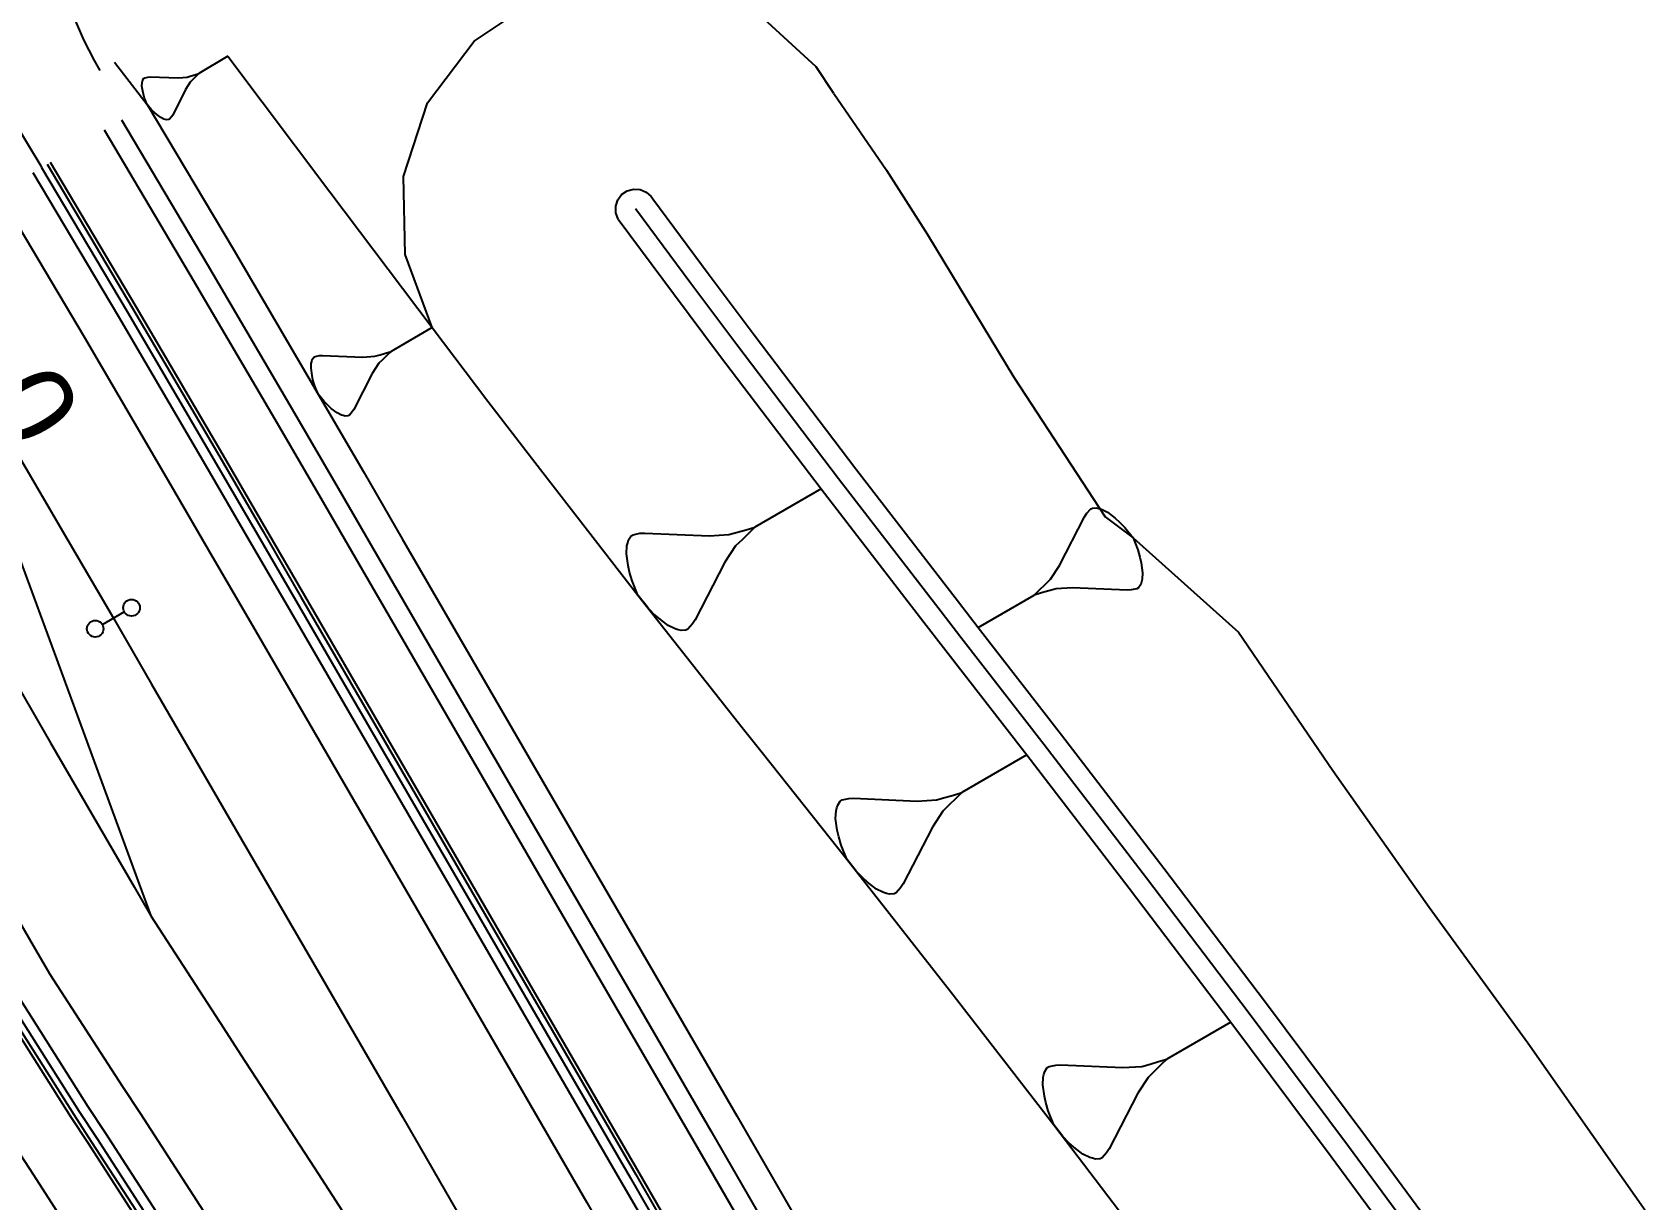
# Model space of a CAD drawing. Extents: x 385876 to 386141, y 802931 to 803234.
# Drawn here: x 385936.35 to 385984.73, y 803000.34 to 803035.35 of the extents above; entities that cross this region are included whole.
import ezdxf
from ezdxf.enums import TextEntityAlignment as Align

# ---------------------------------------------------------------- set-up
doc = ezdxf.new("R2010")
doc.units = 0
doc.layers.get('0').update_dxf_attribs({"linetype": 'CONTINUOUS'})
doc.styles.add('ARIAL', font='ARIAL.FON')

msp = doc.modelspace()

# ---------------------------------------------------------------- linework, layer by layer
at = {"color": 7}
for p, q in [((385942.2101, 803034.6313), (385941.3389, 803034.1114)), ((385939.6531, 803033.8818), (385939.6631, 803033.9216)), ((385939.6631, 803033.9216), (385939.6981, 803033.9762)), ((385939.6981, 803033.9762), (385939.723, 803033.991)), ((385939.723, 803033.991), (385939.8125, 803034.0107)), ((385939.8125, 803034.0107), (385939.8771, 803034.0155)), ((385939.8771, 803034.0155), (385940.7371, 803033.9886)), ((385940.7371, 803033.9886), (385940.9956, 803034.0078)), ((385940.9956, 803034.0078), (385941.1101, 803034.0424)), ((385941.1695, 803033.9428), (385941.0848, 803033.8585)), ((385941.1101, 803034.0424), (385941.2245, 803034.0769)), ((385941.2542, 803034.0271), (385941.1695, 803033.9428)), ((385941.2245, 803034.0769), (385941.3389, 803034.1114)), ((385941.3389, 803034.1114), (385941.2542, 803034.0271)), ((385939.6378, 803033.7377), (385939.6431, 803033.8421)), ((385939.6623, 803033.5835), (385939.6378, 803033.7377)), ((385939.6431, 803033.8421), (385939.6531, 803033.8818)), ((385939.682, 803033.494), (385939.6623, 803033.5835)), ((385939.7165, 803033.3796), (385939.682, 803033.494)), ((385940.945, 803033.6401), (385940.5604, 803032.8705)), ((385941.0848, 803033.8585), (385940.945, 803033.6401)), ((385939.7956, 803033.1905), (385939.7165, 803033.3796)), ((385939.9245, 803033.0311), (385939.7956, 803033.1905)), ((385940.0088, 803032.9464), (385939.9245, 803033.0311)), ((385940.0782, 803032.8866), (385940.0088, 803032.9464)), ((385940.2023, 803032.7918), (385940.0782, 803032.8866)), ((385940.2966, 803032.7468), (385940.2023, 803032.7918)), ((385940.3364, 803032.7368), (385940.2966, 803032.7468)), ((385940.3761, 803032.7268), (385940.3364, 803032.7368)), ((385940.4407, 803032.7316), (385940.3761, 803032.7268)), ((385940.4656, 803032.7464), (385940.4407, 803032.7316)), ((385940.5255, 803032.8159), (385940.4656, 803032.7464)), ((385940.5604, 803032.8705), (385940.5255, 803032.8159)), ((385948.3389, 803026.4963), (385947.1056, 803025.777)), ((385946.6211, 803025.6361), (385946.7826, 803025.6831)), ((385946.7826, 803025.6831), (385946.9441, 803025.73)), ((385946.9441, 803025.73), (385947.1056, 803025.777)), ((385947.1056, 803025.777), (385946.9852, 803025.6596)), ((385944.7066, 803025.2751), (385944.7155, 803025.4219)), ((385944.7389, 803025.0578), (385944.7066, 803025.2751)), ((385944.7155, 803025.4219), (385944.7301, 803025.4777)), ((385944.7301, 803025.4777), (385944.7448, 803025.5335)), ((385944.7448, 803025.5335), (385944.7948, 803025.6098)), ((385944.7948, 803025.6098), (385944.83, 803025.6304)), ((385944.83, 803025.6304), (385944.9563, 803025.6568)), ((385944.9563, 803025.6568), (385945.0473, 803025.6626)), ((385945.0473, 803025.6626), (385946.257, 803025.6126)), ((385946.257, 803025.6126), (385946.6211, 803025.6361)), ((385946.7444, 803025.4247), (385946.5447, 803025.1193)), ((385946.8648, 803025.5421), (385946.7444, 803025.4247)), ((385946.9852, 803025.6596), (385946.8648, 803025.5421)), ((385944.7653, 803024.9315), (385944.7389, 803025.0578)), ((385944.8123, 803024.77), (385944.7653, 803024.9315)), ((385944.9209, 803024.5028), (385944.8123, 803024.77)), ((385946.5447, 803025.1193), (385945.9926, 803024.0417)), ((385945.1, 803024.2767), (385944.9209, 803024.5028)), ((385945.2175, 803024.1563), (385945.1, 803024.2767)), ((385945.3144, 803024.0712), (385945.2175, 803024.1563)), ((385945.4876, 803023.9361), (385945.3144, 803024.0712)), ((385945.6197, 803023.8715), (385945.4876, 803023.9361)), ((385945.6755, 803023.8568), (385945.6197, 803023.8715)), ((385945.7313, 803023.8421), (385945.6755, 803023.8568)), ((385945.8223, 803023.848), (385945.7313, 803023.8421)), ((385945.8576, 803023.8685), (385945.8223, 803023.848)), ((385945.9427, 803023.9654), (385945.8576, 803023.8685)), ((385945.9926, 803024.0417), (385945.9427, 803023.9654)), ((385960.0026, 803021.6587), (385958.0194, 803020.5092)), ((385967.906, 803020.8216), (385967.9739, 803020.9249)), ((385967.9739, 803020.9249), (385968.0897, 803021.056)), ((385968.0897, 803021.056), (385968.1376, 803021.0837)), ((385968.1376, 803021.0837), (385968.261, 803021.0913)), ((385968.261, 803021.0913), (385968.3366, 803021.0712)), ((385968.3366, 803021.0712), (385968.4122, 803021.0511)), ((385968.4122, 803021.0511), (385968.5911, 803020.963)), ((385968.5911, 803020.963), (385968.8255, 803020.7792)), ((385957.2409, 803020.2851), (385957.5004, 803020.3598)), ((385957.5004, 803020.3598), (385957.7599, 803020.4345)), ((385957.7599, 803020.4345), (385958.0194, 803020.5092)), ((385958.0194, 803020.5092), (385957.8256, 803020.3211)), ((385967.1535, 803019.3627), (385967.906, 803020.8216)), ((385968.8255, 803020.7792), (385968.9565, 803020.6634)), ((385968.9565, 803020.6634), (385969.1153, 803020.4998)), ((385969.1153, 803020.4998), (385969.3573, 803020.1926)), ((385954.1655, 803019.7138), (385954.1803, 803019.9494)), ((385954.1803, 803019.9494), (385954.2042, 803020.0389)), ((385954.2042, 803020.0389), (385954.228, 803020.1285)), ((385954.228, 803020.1285), (385954.3085, 803020.2508)), ((385954.3085, 803020.2508), (385954.3651, 803020.2836)), ((385954.3651, 803020.2836), (385954.568, 803020.3255)), ((385954.568, 803020.3255), (385954.7141, 803020.3345)), ((385954.7141, 803020.3345), (385956.6562, 803020.249)), ((385956.6562, 803020.249), (385957.2409, 803020.2851)), ((385957.438, 803019.9451), (385957.116, 803019.4557)), ((385957.6318, 803020.1331), (385957.438, 803019.9451)), ((385957.8256, 803020.3211), (385957.6318, 803020.1331)), ((385969.3573, 803020.1926), (385969.5036, 803019.8299)), ((385954.2164, 803019.3648), (385954.1655, 803019.7138)), ((385957.116, 803019.4557), (385956.2249, 803017.728)), ((385969.5036, 803019.8299), (385969.5666, 803019.6108)), ((385969.5666, 803019.6108), (385969.602, 803019.4395)), ((385969.602, 803019.4395), (385969.645, 803019.1448)), ((385954.2583, 803019.1619), (385954.2164, 803019.3648)), ((385954.333, 803018.9024), (385954.2583, 803019.1619)), ((385954.5062, 803018.4729), (385954.333, 803018.9024)), ((385966.718, 803018.7906), (385966.8816, 803018.9494)), ((385966.8816, 803018.9494), (385967.1535, 803019.3627)), ((385969.6325, 803018.9457), (385969.6124, 803018.8702)), ((385969.645, 803019.1448), (385969.6325, 803018.9457)), ((385954.7928, 803018.1091), (385954.5062, 803018.4729)), ((385964.7159, 803017.5024), (385966.3906, 803018.4731)), ((385966.3906, 803018.4731), (385966.5543, 803018.6319)), ((385966.6098, 803018.5362), (385966.3906, 803018.4731)), ((385966.5543, 803018.6319), (385966.718, 803018.7906)), ((385966.8289, 803018.5993), (385966.6098, 803018.5362)), ((385967.048, 803018.6623), (385966.8289, 803018.5993)), ((385967.5417, 803018.6928), (385967.048, 803018.6623)), ((385969.1817, 803018.6206), (385967.5417, 803018.6928)), ((385969.3051, 803018.6282), (385969.1817, 803018.6206)), ((385969.4764, 803018.6635), (385969.3051, 803018.6282)), ((385969.5243, 803018.6913), (385969.4764, 803018.6635)), ((385969.5922, 803018.7946), (385969.5243, 803018.6913)), ((385969.6124, 803018.8702), (385969.5922, 803018.7946)), ((385954.9808, 803017.9153), (385954.7928, 803018.1091)), ((385955.136, 803017.7782), (385954.9808, 803017.9153)), ((385955.4136, 803017.5605), (385955.136, 803017.7782)), ((385955.6254, 803017.4562), (385955.4136, 803017.5605)), ((385955.7149, 803017.4324), (385955.6254, 803017.4562)), ((385956.0073, 803017.4504), (385955.9506, 803017.4176)), ((385956.1444, 803017.6056), (385956.0073, 803017.4504)), ((385956.2249, 803017.728), (385956.1444, 803017.6056)), ((385955.8044, 803017.4086), (385955.7149, 803017.4324)), ((385955.9506, 803017.4176), (385955.8044, 803017.4086)), ((385966.1776, 803013.6794), (385964.228, 803012.5494)), ((385960.4773, 803012.0871), (385960.5008, 803012.1751)), ((385960.5008, 803012.1751), (385960.5799, 803012.2954)), ((385960.5799, 803012.2954), (385960.6356, 803012.3277)), ((385960.6356, 803012.3277), (385960.835, 803012.3688)), ((385960.835, 803012.3688), (385960.9787, 803012.3777)), ((385960.9787, 803012.3777), (385962.8879, 803012.2936)), ((385962.8879, 803012.2936), (385963.4627, 803012.3291)), ((385963.4627, 803012.3291), (385963.7178, 803012.4025)), ((385963.8469, 803012.1797), (385963.6564, 803011.9949)), ((385963.7178, 803012.4025), (385963.9729, 803012.476)), ((385964.0375, 803012.3646), (385963.8469, 803012.1797)), ((385963.9729, 803012.476), (385964.228, 803012.5494)), ((385964.228, 803012.5494), (385964.0375, 803012.3646)), ((385960.4394, 803011.7675), (385960.4539, 803011.9991)), ((385960.4894, 803011.4244), (385960.4394, 803011.7675)), ((385960.4539, 803011.9991), (385960.4773, 803012.0871)), ((385963.6564, 803011.9949), (385963.3399, 803011.5137)), ((385960.5306, 803011.225), (385960.4894, 803011.4244)), ((385960.604, 803010.9699), (385960.5306, 803011.225)), ((385963.3399, 803011.5137), (385962.4639, 803009.8153)), ((385960.7743, 803010.5476), (385960.604, 803010.9699)), ((385961.056, 803010.19), (385960.7743, 803010.5476)), ((385961.2409, 803009.9995), (385961.056, 803010.19)), ((385961.3934, 803009.8646), (385961.2409, 803009.9995)), ((385961.6663, 803009.6507), (385961.3934, 803009.8646)), ((385962.4639, 803009.8153), (385962.3847, 803009.695)), ((385961.8745, 803009.5481), (385961.6663, 803009.6507)), ((385961.9625, 803009.5247), (385961.8745, 803009.5481)), ((385962.0505, 803009.5013), (385961.9625, 803009.5247)), ((385962.1942, 803009.5102), (385962.0505, 803009.5013)), ((385962.2499, 803009.5425), (385962.1942, 803009.5102)), ((385962.3847, 803009.695), (385962.2499, 803009.5425)), ((385972.2889, 803005.6632), (385970.3728, 803004.5527)), ((385967.0382, 803004.3752), (385967.1794, 803004.3839)), ((385967.1794, 803004.3839), (385969.0558, 803004.3013)), ((385969.6206, 803004.3361), (385969.8714, 803004.4083)), ((385969.8714, 803004.4083), (385970.1221, 803004.4805)), ((385970.1221, 803004.4805), (385970.3728, 803004.5527)), ((385970.3728, 803004.5527), (385970.1855, 803004.371)), ((385966.6494, 803003.7842), (385966.6637, 803004.0119)), ((385966.6637, 803004.0119), (385966.6867, 803004.0984)), ((385966.6867, 803004.0984), (385966.7097, 803004.1848)), ((385966.7097, 803004.1848), (385966.7875, 803004.303)), ((385966.7875, 803004.303), (385966.8423, 803004.3348)), ((385966.8423, 803004.3348), (385967.0382, 803004.3752)), ((385969.0558, 803004.3013), (385969.6206, 803004.3361)), ((385969.811, 803004.0077), (385969.5, 803003.5348)), ((385969.9983, 803004.1893), (385969.811, 803004.0077)), ((385970.1855, 803004.371), (385969.9983, 803004.1893)), ((385966.6986, 803003.447), (385966.6494, 803003.7842)), ((385966.739, 803003.251), (385966.6986, 803003.447)), ((385969.5, 803003.5348), (385968.639, 803001.8656)), ((385966.8112, 803003.0003), (385966.739, 803003.251)), ((385966.9786, 803002.5854), (385966.8112, 803003.0003)), ((385967.2554, 803002.2339), (385966.9786, 803002.5854)), ((385967.4371, 803002.0466), (385967.2554, 803002.2339)), ((385967.587, 803001.9141), (385967.4371, 803002.0466)), ((385967.8552, 803001.7039), (385967.587, 803001.9141)), ((385968.0599, 803001.6031), (385967.8552, 803001.7039)), ((385968.1463, 803001.5801), (385968.0599, 803001.6031)), ((385968.2328, 803001.5571), (385968.1463, 803001.5801)), ((385968.374, 803001.5658), (385968.2328, 803001.5571)), ((385968.4288, 803001.5975), (385968.374, 803001.5658)), ((385968.5613, 803001.7474), (385968.4288, 803001.5975)), ((385968.639, 803001.8656), (385968.5613, 803001.7474))]:
    msp.add_line(p, q, dxfattribs=at)
at = {"color": 1}
msp.add_line((385938.4501, 803017.5875), (385939.1075, 803017.9685), dxfattribs=at)
at = {"color": 7, "linetype": 'CONTINUOUS'}
for points in [[(385900, 803068.9086), (385900.575, 803067.8273), (385902.9288, 803063.401), (385904.8118, 803059.8599), (385905.3443, 803059.0135), (385908.0067, 803054.7812), (385910.6691, 803050.549), (385913.3315, 803046.3168), (385914.1165, 803045.069), (385915.9755, 803042.1022), (385918.5939, 803037.8838), (385921.1912, 803033.6523), (385923.7672, 803029.4079), (385926.322, 803025.1506), (385928.8555, 803020.8807), (385931.3677, 803016.5981), (385932.7226, 803014.2677), (385933.8686, 803012.2905), (385936.3759, 803007.9646), (385936.8774, 803007.0994), (385939.0562, 803003.7389), (385939.5789, 803002.9329), (385941.4805, 803000)], [(385927.1661, 803037.2991), (385929.7604, 803033.0248), (385932.3332, 803028.7376), (385934.8845, 803024.4375), (385937.4144, 803020.1247), (385938.7788, 803017.778), (385939.9249, 803015.8007), (385942.4322, 803011.4748), (385944.9395, 803007.1489), (385945.4206, 803006.3188), (385947.4468, 803002.823), (385949.083, 803000)], [(385938.3873, 803034.2017), (385938.2123, 803034.5052), (385937.8935, 803035.1283), (385937.617, 803035.7712)], [(385938.8165, 803034.4587), (385939.7956, 803033.1905), (385942.3691, 803028.8531), (385944.9209, 803024.5028), (385946.2972, 803022.1357), (385947.4433, 803020.1584), (385949.9506, 803015.8325), (385952.4579, 803011.5066), (385952.939, 803010.6765), (385954.9652, 803007.1807), (385957.4725, 803002.8548), (385959.1271, 803000)], [(385942.2101, 803034.6313), (385945.2663, 803030.5623), (385948.3389, 803026.4963), (385950.014, 803024.2899), (385951.4151, 803022.4604), (385954.5062, 803018.4729), (385957.6328, 803014.5059), (385958.2367, 803013.7471), (385960.7743, 803010.5476), (385963.89, 803006.5743), (385966.9786, 803002.5854), (385968.9551, 803000)], [(385960.383, 803033.5208), (385961.9637, 803031.216), (385963.1943, 803029.2877), (385965.7819, 803025.0083), (385968.519, 803020.8156), (385969.3573, 803020.1926), (385972.5231, 803017.3573), (385975.3476, 803013.2152), (385978.2403, 803009.1127), (385981.1984, 803005.0481), (385984.0746, 803000.936), (385984.7331, 803000)], [(385934.5266, 803031.8897), (385935.3388, 803030.531), (385937.899, 803026.2159), (385940.4377, 803021.8881), (385941.807, 803019.5331), (385942.953, 803017.5558), (385945.4603, 803013.2299), (385947.9676, 803008.904), (385948.4487, 803008.0739), (385950.4749, 803004.5781), (385952.9822, 803000.2522), (385953.1284, 803000)], [(385936.3692, 803031.1459), (385938.9326, 803026.8257), (385941.4743, 803022.4926), (385942.8452, 803020.1348), (385943.9912, 803018.1575), (385946.4985, 803013.8316), (385949.0058, 803009.5057), (385949.4869, 803008.6757), (385951.5131, 803005.1798), (385954.0204, 803000.8539), (385954.5154, 803000)], [(385936.79, 803031.397), (385939.3546, 803027.0746), (385941.8976, 803022.7395), (385943.2691, 803020.3805), (385944.4151, 803018.4033), (385946.9224, 803014.0774), (385949.4298, 803009.7515), (385949.9109, 803008.9214), (385951.9371, 803005.4256), (385954.4444, 803001.0997), (385955.0817, 803000)], [(385936.8845, 803031.4534), (385939.4494, 803027.1305), (385941.9926, 803022.7949), (385943.3643, 803020.4357), (385944.5103, 803018.4584), (385947.0176, 803014.1325), (385949.5249, 803009.8066), (385950.006, 803008.9765), (385952.0322, 803005.4807), (385954.5395, 803001.1548), (385955.2089, 803000)], [(385927.2783, 803030.3629), (385929.3276, 803026.9441), (385931.87, 803022.6591), (385934.391, 803018.3614), (385935.7507, 803016.0229), (385936.8967, 803014.0456), (385939.404, 803009.7197), (385939.9055, 803008.8545)], [(385977.2497, 803000), (385975.823, 803001.9325), (385972.808, 803005.9641), (385969.7659, 803009.98), (385966.6967, 803013.9803), (385964.1968, 803017.2015), (385963.6017, 803017.9656), (385960.5217, 803021.9595), (385957.4771, 803025.974), (385956.0973, 803027.8158), (385954.4378, 803030.0534)], [(385953.9195, 803029.7511), (385955.5782, 803027.5149), (385956.958, 803025.6731), (385960.0026, 803021.6587), (385963.0826, 803017.6647), (385963.6777, 803016.9007), (385966.1776, 803013.6794), (385969.2468, 803009.6792), (385972.2889, 803005.6632), (385975.3039, 803001.6316), (385976.5085, 803000)], [(385922.7398, 803028.7878), (385925.2916, 803024.5357), (385927.822, 803020.2709), (385930.3311, 803015.9935), (385931.6843, 803013.666), (385932.8304, 803011.6887), (385935.3377, 803007.3628), (385938.018, 803003.1372), (385938.5406, 803002.3312), (385940.0522, 803000)], [(385922.2261, 803028.4778), (385924.7763, 803024.2283), (385927.3052, 803019.966), (385929.8128, 803015.6912), (385931.1652, 803013.3651), (385932.3113, 803011.3878), (385934.8186, 803007.0619), (385937.4989, 803002.8363), (385938.0215, 803002.0303), (385939.338, 803000)], [(385922.3203, 803028.5346), (385924.8708, 803024.2846), (385927.4, 803020.0219), (385929.9078, 803015.7466), (385931.2604, 803013.4203), (385932.4064, 803011.443), (385934.9137, 803007.1171), (385937.5941, 803002.8915), (385938.1167, 803002.0855), (385939.4689, 803000)], [(385932.8452, 803027.8786), (385934.2816, 803024.0818), (385936.0539, 803019.3312), (385937.0052, 803016.7499), (385937.8052, 803014.5721), (385939.5554, 803009.8074), (385939.9055, 803008.8545), (385942.0844, 803005.4941), (385942.607, 803004.688), (385944.808, 803001.2935), (385945.6467, 803000)]]:
    msp.add_lwpolyline(points, dxfattribs=at)
at = {"color": 2, "linetype": 'CONTINUOUS'}
for points in [[(385900, 803065.7223), (385901.6591, 803062.6023), (385904.0747, 803058.2147), (385906.737, 803053.9825), (385909.3994, 803049.7503), (385912.0618, 803045.5181), (385912.8468, 803044.2703), (385914.7031, 803041.308), (385917.3175, 803037.0959), (385919.9108, 803032.8708), (385922.4574, 803028.6752), (385922.483, 803028.6328), (385925.0339, 803024.382), (385927.5636, 803020.1185), (385930.0719, 803015.8424), (385931.4248, 803013.5155), (385932.5708, 803011.5383), (385935.0781, 803007.2124), (385937.7585, 803002.9868), (385938.2811, 803002.1807), (385939.6951, 803000)], [(385935.8135, 803032.6603), (385936.6011, 803031.3428), (385936.6269, 803031.2997), (385939.191, 803026.9781), (385941.7335, 803022.6438), (385943.1047, 803020.2853), (385944.2508, 803018.308), (385946.7581, 803013.9821), (385949.2654, 803009.6562), (385949.7465, 803008.8261), (385951.7727, 803005.3303), (385954.28, 803001.0044), (385954.8621, 803000)]]:
    msp.add_lwpolyline(points, dxfattribs=at)
at = {"color": 3, "linetype": 'CONTINUOUS'}
msp.add_lwpolyline([(385927.1661, 803037.2991), (385929.7604, 803033.0248), (385932.3332, 803028.7376), (385934.8845, 803024.4375), (385937.4144, 803020.1247), (385938.7788, 803017.778), (385939.9249, 803015.8007), (385942.4322, 803011.4748), (385944.9395, 803007.1489), (385945.4206, 803006.3188), (385947.4468, 803002.823), (385949.083, 803000)], dxfattribs=at)
at = {"color": 252, "linetype": 'CONTINUOUS'}
msp.add_lwpolyline([(385948.3385, 803026.4969), (385947.5293, 803028.692), (385947.483, 803031.0248), (385948.2006, 803033.2384), (385949.5993, 803035.0903), (385951.5217, 803036.3791), (385953.7539, 803036.9663), (385956.0492, 803036.7912), (385958.155, 803035.8772), (385959.8413, 803034.3287), (385960.3787, 803033.528)], dxfattribs=at)
at = {"color": 1, "linetype": 'CONTINUOUS'}
for points in [[(385939.0227, 803032.7293), (385941.594, 803028.3958), (385944.1435, 803024.0494), (385945.5186, 803021.6843), (385946.6646, 803019.7071), (385949.1719, 803015.3812), (385951.6792, 803011.0553), (385952.1603, 803010.2252), (385954.1865, 803006.7294), (385956.6938, 803002.4034), (385958.0869, 803000)], [(385938.5075, 803032.4219), (385941.0772, 803028.0909), (385943.6252, 803023.7471), (385944.9995, 803021.3835), (385946.1455, 803019.4062), (385948.6528, 803015.0803), (385951.1601, 803010.7544), (385951.6412, 803009.9243), (385953.6674, 803006.4285), (385956.1747, 803002.1026), (385957.3934, 803000)], [(385936.8845, 803031.4534), (385939.4494, 803027.1305), (385941.9926, 803022.7949), (385943.3643, 803020.4357), (385944.5103, 803018.4584), (385947.0176, 803014.1325), (385949.5249, 803009.8066), (385950.006, 803008.9765), (385952.0322, 803005.4807), (385954.5395, 803001.1548), (385955.2089, 803000)], [(385953.9197, 803029.7508), (385953.8493, 803029.937), (385953.8438, 803030.136), (385953.9036, 803030.3259), (385954.0223, 803030.4857), (385954.1868, 803030.5979), (385954.3789, 803030.6501), (385954.5775, 803030.6366), (385954.7608, 803030.5588), (385954.9085, 803030.4253), (385954.9559, 803030.3559)], [(385954.9561, 803030.3557), (385956.6164, 803028.1167), (385957.9962, 803026.2749), (385961.0408, 803022.2604), (385964.1208, 803018.2664), (385964.7159, 803017.5024), (385967.2159, 803014.2812), (385970.285, 803010.2809), (385973.3271, 803006.265), (385976.3421, 803002.2334), (385977.991, 803000)], [(385922.2261, 803028.4778), (385924.7763, 803024.2283), (385927.3052, 803019.966), (385929.8128, 803015.6912), (385931.1652, 803013.3651), (385932.3113, 803011.3878), (385934.8186, 803007.0619), (385937.4989, 803002.8363), (385938.0215, 803002.0303), (385939.338, 803000)], [(385920.608, 803027.5012), (385923.1533, 803023.2598), (385925.6774, 803019.0057), (385928.1802, 803014.739), (385929.53, 803012.4174), (385930.6761, 803010.4401), (385933.1834, 803006.1142), (385935.8637, 803001.8886), (385936.3863, 803001.0825), (385937.0882, 803000)]]:
    msp.add_lwpolyline(points, dxfattribs=at)
at = {"color": 1}
for centre, radius in [((385939.3236, 803018.0937), 0.2497), ((385938.2358, 803017.4632), 0.2477)]:
    msp.add_circle(centre, radius, dxfattribs=at)

# ---------------------------------------------------------------- texts
at = {"color": 2, "style": 'ARIAL'}
msp.add_text('0', height=2.5, rotation=299.947, dxfattribs=at).set_placement((385936.9404, 803025.6096), align=Align.TOP_LEFT)

doc.saveas('drawing.dxf')
